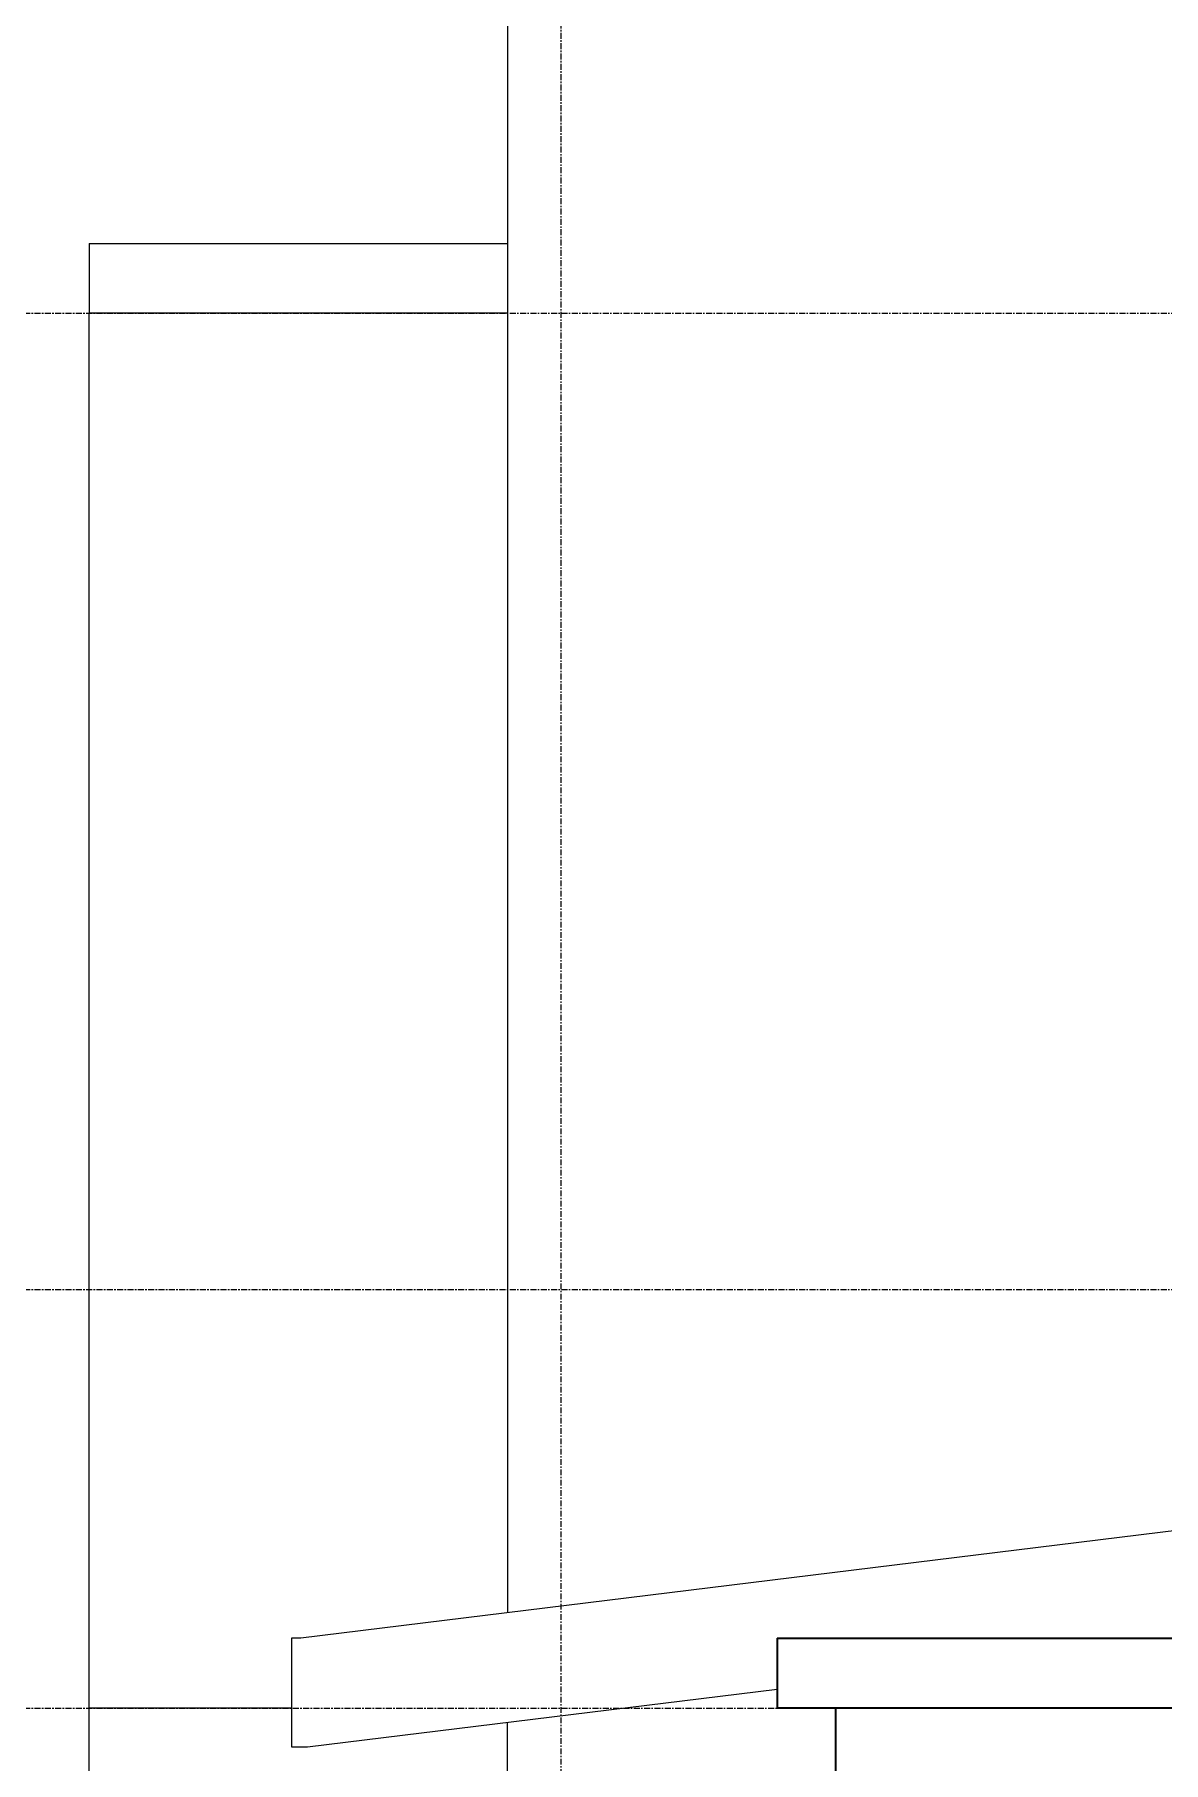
# Model space of a CAD drawing. Header units: inches. Extents: x 22 to 382261, y 22 to 371281.
# Drawn here: x 156986 to 159414, y 143624 to 147340 of the extents above; entities that cross this region are included whole.
import ezdxf

# ---------------------------------------------------------------- set-up
doc = ezdxf.new("R2010")
doc.units = ezdxf.units.IN
doc.header["$MEASUREMENT"] = 0
doc.linetypes.add('Grid Line 1_2_', pattern=[22.225, 12.7, -3.175, 3.175, -3.175])
for name, color, linetype, lineweight in [('A-FLOR', 192, 'Continuous', 9), ('A-FLOR-LEVL', 51, 'Continuous', 9), ('A-ROOF', 132, 'Continuous', 9), ('A-ROOF-OTLN', 132, 'Continuous', 9), ('A-WALL', 113, 'Continuous', 9), ('I-WALL', 2, 'Continuous', 9), ('S-GRID', 1, 'Continuous', 9)]:
    doc.layers.add(name, color=color, linetype=linetype, lineweight=lineweight)

msp = doc.modelspace()

# ---------------------------------------------------------------- linework, layer by layer
at = {"layer": 'A-FLOR'}
for q in [(158003, 146890.7), (157103, 146740.7)]:
    msp.add_line((157103, 146890.7), q, dxfattribs=at)
at = {"layer": 'A-FLOR-LEVL', "linetype": 'Grid Line 1_2_'}
for p, q in [((151584.8, 146740.7), (181982.2, 146740.7)), ((151584.8, 144640.7), (181982.2, 144640.7)), ((151584.8, 143740.7), (181982.2, 143740.7))]:
    msp.add_line(p, q, dxfattribs=at)
at = {"layer": 'A-ROOF', "lineweight": 35}
for p, q in [((158583, 143890.7), (161529.2, 143890.7)), ((158583, 143890.7), (158583, 143740.7)), ((161418.5, 143740.7), (158583, 143740.7))]:
    msp.add_line(p, q, dxfattribs=at)
at = {"layer": 'A-ROOF-OTLN'}
for p, q in [((157558, 143891.8), (161520.5, 144378.3)), ((157539, 143656.8), (157539, 143891.8)), ((157539, 143891.8), (157558, 143891.8)), ((158583, 143780.9), (157572.4, 143656.8)), ((157572.4, 143656.8), (157539, 143656.8))]:
    msp.add_line(p, q, dxfattribs=at)
at = {"layer": 'A-WALL', "lineweight": 35}
msp.add_line((158708, 143740.7), (158708, 140290.7), dxfattribs=at)
at = {"layer": 'I-WALL', "lineweight": 25}
msp.add_line((158003, 148240.7), (158003, 143946.4), dxfattribs=at)
at = {"layer": 'I-WALL'}
for p, q in [((157103, 141715.7), (157103, 146740.7)), ((158003, 146740.7), (157103, 146740.7)), ((157539, 143740.7), (157103, 143740.7)), ((158003, 140590.7), (158003, 143709.7))]:
    msp.add_line(p, q, dxfattribs=at)
at = {"layer": 'S-GRID', "linetype": 'Grid Line 1_2_'}
msp.add_line((158118, 139840.7), (158118, 152266.5), dxfattribs=at)

doc.saveas('drawing.dxf')
